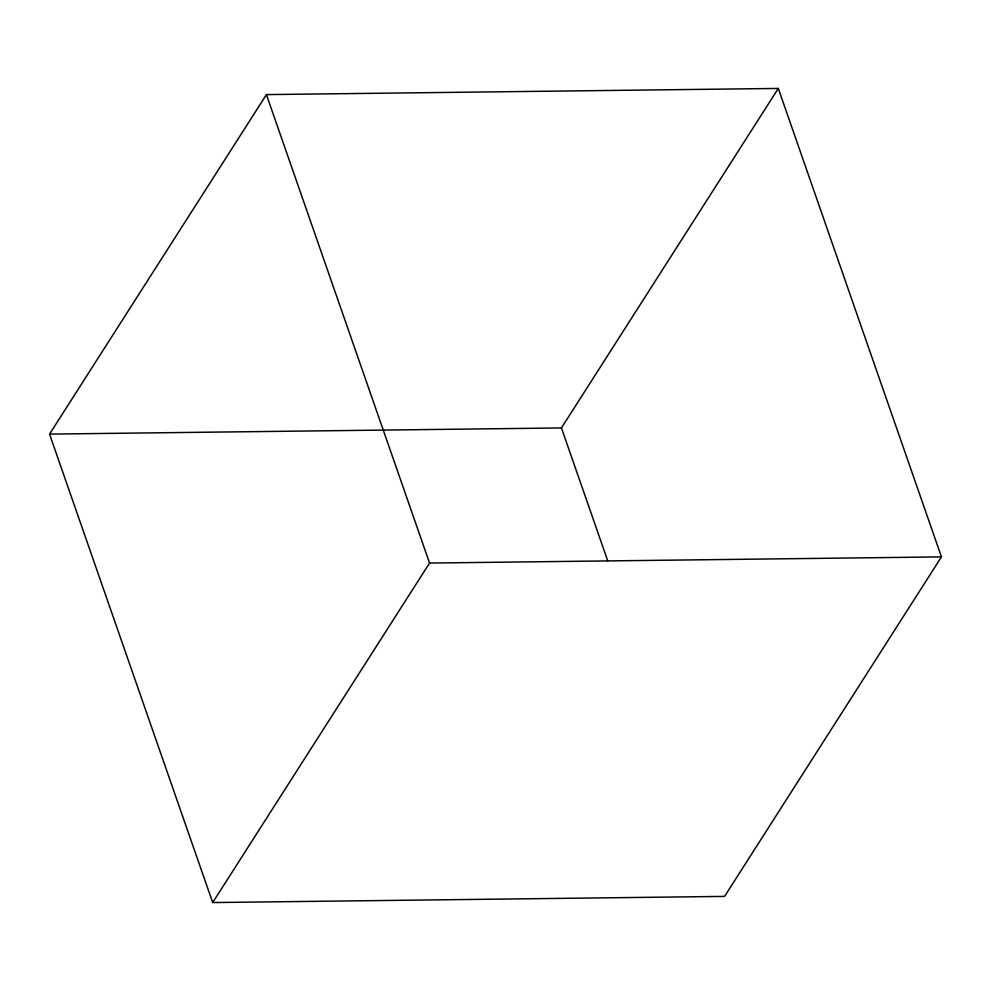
<?xml version="1.0" encoding="UTF-8"?>
<svg xmlns="http://www.w3.org/2000/svg" width="991" height="991" viewBox="0 0 991 991"><rect width="100%" height="100%" fill="white"/><g stroke="black" fill="none" stroke-linecap="round" stroke-linejoin="round"><path stroke-width="1.49" d="M49.55 434.108L266.418 94.603L778.307 88.434L941.45 556.892L724.582 896.397L212.693 902.566L49.55 434.108L561.439 427.939L778.307 88.434M212.693 902.566L429.561 563.061L266.418 94.603M429.561 563.061L941.45 556.892M561.439 427.939L607.694 560.733"/></g></svg>
